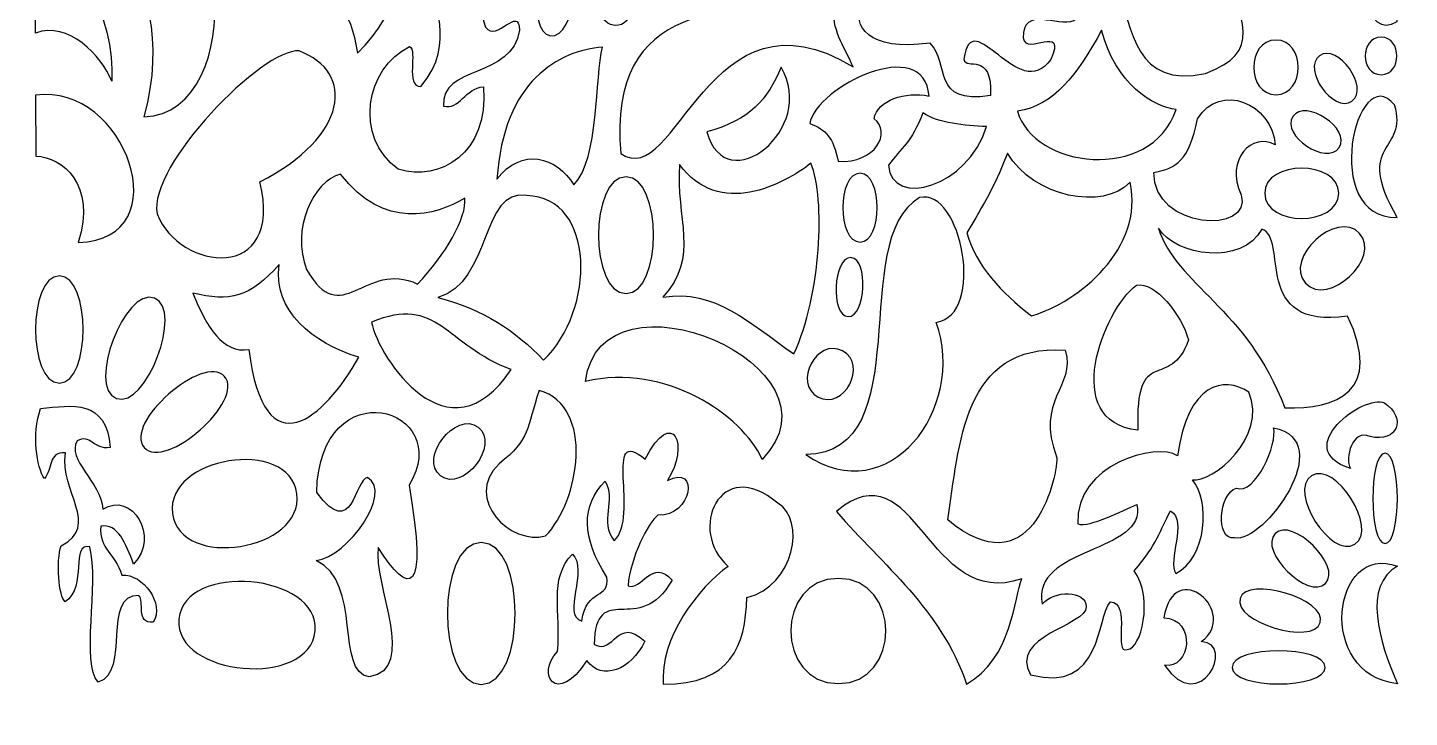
# Model space of a CAD drawing. Header units: centimetres. Extents: x -86 to 85, y -102 to 102.
# Drawn here: x -83.8 to -2.8, y -101.7 to -61.3 of the extents above; entities that cross this region are included whole.
import ezdxf

# ---------------------------------------------------------------- set-up
doc = ezdxf.new("R2010")
doc.units = ezdxf.units.CM
doc.header["$MEASUREMENT"] = 0
doc.layers.add('layer 1', color=7, linetype='Continuous')

msp = doc.modelspace()

# ---------------------------------------------------------------- linework, layer by layer
at = {"layer": 'layer 1', "color": 242}
for points, knots in [([(-67.39343, -49.22771), (-61.43689, -48.87193), (-59.39969, -57.93828), (-64.44982, -62.80217), (-64.44982, -62.80217), (-65.17133, -57.56822), (-69.32612, -58.06402), (-69.84601, -60.43719), (-69.84601, -60.43719), (-72.42728, -57.32099), (-70.89154, -49.68395), (-67.39343, -49.22771)], [0, 0, 0, 0, 0.25, 0.25, 0.25, 0.25, 0.5, 0.5, 0.5, 0.5, 1, 1, 1, 1]), ([(-78.4555, -56.85759), (-71.83868, -50.82396), (-70.68587, -66.41723), (-76.98064, -66.53057), (-76.98064, -66.53057), (-75.74524, -62.06033), (-76.89049, -58.43245), (-78.4555, -56.85759)], [0, 0, 0, 0, 0.33333333, 0.33333333, 0.33333333, 0.33333333, 1, 1, 1, 1]), ([(-3.47839, -53.22614), (-3.47839, -53.22614), (-3.47138, -60.94218), (-3.47138, -60.94218), (-3.47138, -60.94218), (-5.40823, -62.17009), (-5.91298, -57.92771), (-4.3563, -57.06474), (-4.3563, -57.06474), (-7.73731, -57.93322), (-7.15525, -50.58443), (-3.47839, -53.22614)], [0, 0, 0, 0, 0.25, 0.25, 0.25, 0.25, 0.5, 0.5, 0.5, 0.5, 1, 1, 1, 1]), ([(-48.01902, -57.59261), (-45.465, -51.9773), (-53.3391, -54.36709), (-49.29049, -58.16132), (-49.29049, -58.16132), (-52.55661, -58.57338), (-48.8154, -64.13479), (-47.93897, -59.06896), (-47.93897, -59.06896), (-44.73044, -62.35181), (-43.05966, -53.3531), (-48.01902, -57.59261)], [0, 0, 0, 0, 0.25, 0.25, 0.25, 0.25, 0.5, 0.5, 0.5, 0.5, 1, 1, 1, 1]), ([(-56.19044, -56.94773), (-57.09703, -55.94318), (-56.08782, -54.59446), (-55.8597, -54.21031), (-55.8597, -54.21031), (-58.06062, -53.91023), (-58.17485, -57.96566), (-57.99606, -59.25876), (-57.99606, -59.25876), (-58.73243, -60.81896), (-58.86295, -58.04227), (-59.85355, -58.32665), (-59.85355, -58.32665), (-60.31551, -59.8452), (-58.50475, -62.10415), (-60.73556, -64.76665), (-60.73556, -64.76665), (-61.68033, -64.77593), (-60.90437, -62.626), (-61.39627, -62.41668), (-61.39627, -62.41668), (-63.9735, -63.65277), (-64.69856, -67.7199), (-62.05936, -69.60799), (-62.05936, -69.60799), (-59.63645, -70.34846), (-56.74007, -68.71124), (-57.06294, -64.76841), (-57.06294, -64.76841), (-58.14825, -64.8594), (-58.46107, -66.15402), (-59.40727, -65.90832), (-59.40727, -65.90832), (-59.60536, -63.49038), (-55.36422, -64.32457), (-54.94817, -61.45163), (-54.94817, -61.45163), (-55.00582, -59.94604), (-56.26749, -62.21348), (-56.95045, -61.28609), (-56.95045, -61.28609), (-57.8174, -59.15681), (-54.805, -59.34867), (-54.49738, -57.00278), (-54.49738, -57.00278), (-54.23769, -55.59402), (-55.64855, -54.04894), (-56.19044, -56.94773)], [0, 0, 0, 0, 0.07692308, 0.07692308, 0.07692308, 0.07692308, 0.15384615, 0.15384615, 0.15384615, 0.15384615, 0.23076923, 0.23076923, 0.23076923, 0.23076923, 0.30769231, 0.30769231, 0.30769231, 0.30769231, 0.38461538, 0.38461538, 0.38461538, 0.38461538, 0.46153846, 0.46153846, 0.46153846, 0.46153846, 0.53846154, 0.53846154, 0.53846154, 0.53846154, 0.61538462, 0.61538462, 0.61538462, 0.61538462, 0.69230769, 0.69230769, 0.69230769, 0.69230769, 0.76923077, 0.76923077, 0.76923077, 0.76923077, 0.84615385, 0.84615385, 0.84615385, 0.84615385, 1, 1, 1, 1]), ([(-83.33584, -55.54391), (-83.33584, -55.54391), (-83.33145, -61.63149), (-83.33145, -61.63149), (-83.33145, -61.63149), (-81.41808, -60.89749), (-79.46086, -62.96944), (-78.86481, -64.4401), (-78.86481, -64.4401), (-78.61915, -60.8411), (-81.22313, -55.78958), (-83.33584, -55.54391)], [0, 0, 0, 0, 0.25, 0.25, 0.25, 0.25, 0.5, 0.5, 0.5, 0.5, 1, 1, 1, 1]), ([(-30.16697, -60.06465), (-34.48018, -55.88066), (-38.22245, -63.26427), (-30.87453, -62.21056), (-30.87453, -62.21056), (-29.66359, -63.4429), (-30.83084, -65.82896), (-27.32598, -65.29099), (-27.32598, -65.29099), (-27.21339, -62.64421), (-28.78458, -63.85328), (-28.88485, -63.15612), (-28.88485, -63.15612), (-28.4271, -59.78709), (-25.65911, -65.86719), (-23.79996, -63.17008), (-23.79996, -63.17008), (-22.83633, -61.03114), (-25.25781, -63.00433), (-25.40807, -61.91297), (-25.40807, -61.91297), (-25.45478, -59.98317), (-23.40151, -61.31658), (-22.44766, -60.91056), (-22.44766, -60.91056), (-21.81701, -60.44197), (-20.72426, -59.33385), (-21.50728, -58.51685), (-21.50728, -58.51685), (-22.90288, -60.07418), (-23.5519, -58.8397), (-24.76213, -59.40005), (-24.76213, -59.40005), (-24.71427, -58.39661), (-23.72917, -57.29183), (-24.97274, -56.90997), (-24.97274, -56.90997), (-26.2542, -56.81547), (-27.15674, -58.13263), (-27.01091, -60.19525), (-27.01091, -60.19525), (-27.69094, -60.70271), (-28.61241, -60.46403), (-28.71575, -59.94013), (-28.71575, -59.94013), (-28.34621, -59.5886), (-26.69057, -58.04257), (-27.8298, -56.31135), (-27.8298, -56.31135), (-28.49067, -57.85453), (-30.48354, -56.74397), (-30.16697, -60.06465)], [0, 0, 0, 0, 0.07142857, 0.07142857, 0.07142857, 0.07142857, 0.14285714, 0.14285714, 0.14285714, 0.14285714, 0.21428571, 0.21428571, 0.21428571, 0.21428571, 0.28571429, 0.28571429, 0.28571429, 0.28571429, 0.35714286, 0.35714286, 0.35714286, 0.35714286, 0.42857143, 0.42857143, 0.42857143, 0.42857143, 0.5, 0.5, 0.5, 0.5, 0.57142857, 0.57142857, 0.57142857, 0.57142857, 0.64285714, 0.64285714, 0.64285714, 0.64285714, 0.71428571, 0.71428571, 0.71428571, 0.71428571, 0.78571429, 0.78571429, 0.78571429, 0.78571429, 0.85714286, 0.85714286, 0.85714286, 0.85714286, 1, 1, 1, 1]), ([(-52.42691, -56.71987), (-50.97498, -56.92352), (-51.68593, -61.99233), (-53.13789, -61.78872), (-53.13789, -61.78872), (-54.58979, -61.58512), (-53.87884, -56.51615), (-52.42691, -56.71987)], [0, 0, 0, 0, 0.33333333, 0.33333333, 0.33333333, 0.33333333, 1, 1, 1, 1]), ([(-14.05458, -56.88845), (-12.37844, -61.08698), (-11.38605, -62.73588), (-14.71823, -63.98839), (-14.71823, -63.98839), (-18.84373, -64.91732), (-19.07887, -61.30887), (-19.81682, -58.98362), (-19.81682, -58.98362), (-17.62561, -60.92145), (-15.28224, -60.3323), (-14.05458, -56.88845)], [0, 0, 0, 0, 0.25, 0.25, 0.25, 0.25, 0.5, 0.5, 0.5, 0.5, 1, 1, 1, 1]), ([(-36.49056, -60.07877), (-36.68017, -61.40845), (-35.94165, -62.33683), (-35.38684, -63.6033), (-35.38684, -63.6033), (-43.86857, -58.41288), (-45.77169, -71.00253), (-49.00813, -68.67558), (-49.00813, -68.67558), (-49.82702, -59.69022), (-42.6166, -60.05473), (-36.49056, -60.07877)], [0, 0, 0, 0, 0.25, 0.25, 0.25, 0.25, 0.5, 0.5, 0.5, 0.5, 1, 1, 1, 1]), ([(-20.81651, -61.45834), (-20.00242, -64.59792), (-17.79052, -65.97707), (-16.43612, -66.09746), (-16.43612, -66.09746), (-17.93966, -70.47404), (-24.84812, -69.50495), (-25.74409, -66.20588), (-25.74409, -66.20588), (-23.63101, -65.8959), (-22.2446, -64.08516), (-20.81651, -61.45834)], [0, 0, 0, 0, 0.25, 0.25, 0.25, 0.25, 0.5, 0.5, 0.5, 0.5, 1, 1, 1, 1]), ([(-37.92935, -66.92625), (-37.54849, -64.77482), (-31.20904, -61.66057), (-30.93346, -65.31922), (-30.93346, -65.31922), (-32.33167, -65.04032), (-33.95569, -65.54374), (-34.16161, -66.65224), (-34.16161, -66.65224), (-33.09226, -67.40821), (-34.08982, -69.3085), (-36.2647, -69.13524), (-36.2647, -69.13524), (-36.55227, -67.7451), (-36.96452, -67.29318), (-37.92935, -66.92625)], [0, 0, 0, 0, 0.2, 0.2, 0.2, 0.2, 0.4, 0.4, 0.4, 0.4, 0.6, 0.6, 0.6, 0.6, 1, 1, 1, 1]), ([(-10.58855, -62.03634), (-8.85258, -62.03634), (-8.8526, -65.23742), (-10.58855, -65.23742), (-10.58855, -65.23742), (-12.32448, -65.23742), (-12.32449, -62.03634), (-10.58855, -62.03634)], [0, 0, 0, 0, 0.33333333, 0.33333333, 0.33333333, 0.33333333, 1, 1, 1, 1]), ([(-8.02907, -62.95751), (-6.95885, -62.19352), (-5.06413, -64.84779), (-6.13427, -65.61177), (-6.13427, -65.61177), (-7.20447, -66.37575), (-9.09924, -63.72151), (-8.02907, -62.95751)], [0, 0, 0, 0, 0.33333333, 0.33333333, 0.33333333, 0.33333333, 1, 1, 1, 1]), ([(-4.42455, -61.86718), (-3.18723, -61.86718), (-3.18725, -64.06897), (-4.42455, -64.06897), (-4.42455, -64.06897), (-5.66187, -64.06897), (-5.66189, -61.86718), (-4.42455, -61.86718)], [0, 0, 0, 0, 0.33333333, 0.33333333, 0.33333333, 0.33333333, 1, 1, 1, 1]), ([(-67.88317, -62.67507), (-64.55974, -63.90593), (-64.97589, -67.68841), (-70.17242, -70.34442), (-70.17242, -70.34442), (-68.74679, -76.31729), (-74.8916, -75.5878), (-76.20473, -72.21731), (-76.20473, -72.21731), (-76.75395, -69.38341), (-69.97254, -62.48972), (-67.88317, -62.67507)], [0, 0, 0, 0, 0.25, 0.25, 0.25, 0.25, 0.5, 0.5, 0.5, 0.5, 1, 1, 1, 1]), ([(-50.07878, -62.44469), (-50.54463, -64.1976), (-50.26135, -68.99978), (-51.76635, -70.52453), (-51.76635, -70.52453), (-52.77267, -68.87739), (-54.81788, -68.2758), (-56.27603, -70.19123), (-56.27603, -70.19123), (-55.89011, -64.39026), (-52.62731, -62.66085), (-50.07878, -62.44469)], [0, 0, 0, 0, 0.25, 0.25, 0.25, 0.25, 0.5, 0.5, 0.5, 0.5, 1, 1, 1, 1]), ([(-3.4781, -72.4286), (-8.03999, -72.55033), (-5.88917, -63.08404), (-3.63288, -65.83614), (-3.63288, -65.83614), (-2.76547, -68.63072), (-6.08285, -67.93545), (-3.4781, -72.4286)], [0, 0, 0, 0, 0.33333333, 0.33333333, 0.33333333, 0.33333333, 1, 1, 1, 1]), ([(-39.6156, -63.63371), (-37.44616, -67.23867), (-42.86212, -71.49512), (-43.95926, -67.41603), (-43.95926, -67.41603), (-41.42667, -66.72194), (-40.40845, -65.53457), (-39.6156, -63.63371)], [0, 0, 0, 0, 0.33333333, 0.33333333, 0.33333333, 0.33333333, 1, 1, 1, 1]), ([(-83.32939, -65.26384), (-78.05028, -64.52995), (-74.79181, -73.74596), (-80.82972, -73.89563), (-80.82972, -73.89563), (-79.7621, -70.48841), (-81.75736, -68.91551), (-83.31688, -68.83147), (-83.31688, -68.83147), (-83.31688, -68.83147), (-83.32939, -65.26384), (-83.32939, -65.26384)], [0, 0, 0, 0, 0.25, 0.25, 0.25, 0.25, 0.5, 0.5, 0.5, 0.5, 1, 1, 1, 1]), ([(-17.74158, -69.79654), (-17.80912, -73.1731), (-11.90001, -73.42824), (-12.63184, -71.10645), (-12.63184, -71.10645), (-13.60403, -69.03292), (-11.95249, -67.38505), (-10.63389, -68.18298), (-10.63389, -68.18298), (-10.82665, -65.73781), (-13.87008, -64.48968), (-15.18719, -66.64636), (-15.18719, -66.64636), (-15.71236, -69.17001), (-16.40426, -69.50491), (-17.74158, -69.79654)], [0, 0, 0, 0, 0.2, 0.2, 0.2, 0.2, 0.4, 0.4, 0.4, 0.4, 0.6, 0.6, 0.6, 0.6, 1, 1, 1, 1]), ([(-9.60051, -66.52518), (-8.87276, -65.42998), (-6.1566, -67.23478), (-6.88418, -68.32999), (-6.88418, -68.32999), (-7.61193, -69.42517), (-10.32811, -67.62039), (-9.60051, -66.52518)], [0, 0, 0, 0, 0.33333333, 0.33333333, 0.33333333, 0.33333333, 1, 1, 1, 1]), ([(-31.2927, -66.29619), (-30.34435, -66.94341), (-28.87931, -67.02697), (-27.55518, -67.11051), (-27.55518, -67.11051), (-28.65342, -70.65038), (-33.09651, -71.91241), (-33.31324, -69.37677), (-33.31324, -69.37677), (-32.56969, -68.32533), (-31.95209, -68.07266), (-31.2927, -66.29619)], [0, 0, 0, 0, 0.25, 0.25, 0.25, 0.25, 0.5, 0.5, 0.5, 0.5, 1, 1, 1, 1]), ([(-26.33464, -68.66012), (-24.78781, -71.26097), (-20.72062, -72.05279), (-19.14271, -70.36396), (-19.14271, -70.36396), (-18.30411, -74.22951), (-22.14033, -77.38387), (-24.92103, -78.20345), (-24.92103, -78.20345), (-26.7355, -76.77853), (-28.12267, -75.34676), (-28.72259, -73.33737), (-28.72259, -73.33737), (-27.75099, -71.74097), (-26.90492, -70.21023), (-26.33464, -68.66012)], [0, 0, 0, 0, 0.2, 0.2, 0.2, 0.2, 0.4, 0.4, 0.4, 0.4, 0.6, 0.6, 0.6, 0.6, 1, 1, 1, 1]), ([(-45.56654, -69.32449), (-43.24991, -72.51306), (-39.43844, -70.49178), (-37.86432, -69.25717), (-37.86432, -69.25717), (-36.99927, -71.35114), (-37.26252, -76.97527), (-38.86058, -80.42698), (-38.86058, -80.42698), (-41.53351, -78.5896), (-43.44037, -76.62422), (-46.55225, -77.09721), (-46.55225, -77.09721), (-44.34121, -74.76314), (-45.82547, -72.46511), (-45.56654, -69.32449)], [0, 0, 0, 0, 0.2, 0.2, 0.2, 0.2, 0.4, 0.4, 0.4, 0.4, 0.6, 0.6, 0.6, 0.6, 1, 1, 1, 1]), ([(-6.90935, -71.01587), (-6.90935, -72.97894), (-11.24269, -72.97897), (-11.24269, -71.01587), (-11.24269, -71.01587), (-11.24269, -69.05276), (-6.90935, -69.05279), (-6.90935, -71.01587)], [0, 0, 0, 0, 0.33333333, 0.33333333, 0.33333333, 0.33333333, 1, 1, 1, 1]), ([(-65.4507, -69.89921), (-62.91164, -73.17447), (-59.86165, -72.34411), (-58.16746, -71.29666), (-58.16746, -71.29666), (-58.01428, -72.42484), (-59.30509, -74.63042), (-60.93029, -76.33358), (-60.93029, -76.33358), (-64.02046, -74.8718), (-65.39217, -79.1109), (-67.43474, -75.47279), (-67.43474, -75.47279), (-68.38578, -73.14183), (-67.01614, -70.26389), (-65.4507, -69.89921)], [0, 0, 0, 0, 0.2, 0.2, 0.2, 0.2, 0.4, 0.4, 0.4, 0.4, 0.6, 0.6, 0.6, 0.6, 1, 1, 1, 1]), ([(-48.70541, -70.04655), (-46.5537, -70.04655), (-46.55372, -76.89338), (-48.70541, -76.89338), (-48.70541, -76.89338), (-50.8571, -76.89338), (-50.85712, -70.04655), (-48.70541, -70.04655)], [0, 0, 0, 0, 0.33333333, 0.33333333, 0.33333333, 0.33333333, 1, 1, 1, 1]), ([(-34.98097, -69.84488), (-33.6359, -69.84488), (-33.6359, -73.87125), (-34.98097, -73.87125), (-34.98097, -73.87125), (-36.32604, -73.87125), (-36.32604, -69.84488), (-34.98097, -69.84488)], [0, 0, 0, 0, 0.33333333, 0.33333333, 0.33333333, 0.33333333, 1, 1, 1, 1]), ([(-54.54244, -71.15118), (-50.45534, -71.25156), (-50.4852, -77.89782), (-53.54271, -80.79408), (-53.54271, -80.79408), (-55.2394, -79.01942), (-57.02321, -77.85258), (-59.74505, -77.12247), (-59.74505, -77.12247), (-56.58454, -76.22782), (-57.23625, -70.67902), (-54.54244, -71.15118)], [0, 0, 0, 0, 0.25, 0.25, 0.25, 0.25, 0.5, 0.5, 0.5, 0.5, 1, 1, 1, 1]), ([(-31.49328, -71.26956), (-29.02931, -70.66624), (-27.5913, -78.13863), (-30.51342, -78.57837), (-30.51342, -78.57837), (-28.70958, -83.62455), (-33.30222, -89.66186), (-38.1655, -86.32624), (-38.1655, -86.32624), (-31.47471, -86.18644), (-35.77895, -73.76744), (-31.49328, -71.26956)], [0, 0, 0, 0, 0.25, 0.25, 0.25, 0.25, 0.5, 0.5, 0.5, 0.5, 1, 1, 1, 1]), ([(-5.6854, -73.36347), (-4.36299, -74.79748), (-7.52847, -77.7166), (-8.85093, -76.28261), (-8.85093, -76.28261), (-10.17331, -74.84857), (-7.00785, -71.92947), (-5.6854, -73.36347)], [0, 0, 0, 0, 0.33333333, 0.33333333, 0.33333333, 0.33333333, 1, 1, 1, 1]), ([(-17.47852, -73.06338), (-16.44404, -74.71999), (-12.59127, -75.2563), (-11.42004, -73.11823), (-11.42004, -73.11823), (-9.79665, -73.57253), (-12.09382, -79.05365), (-6.3872, -78.21231), (-6.3872, -78.21231), (-4.29184, -82.65489), (-7.01753, -83.66508), (-10.07255, -83.5892), (-10.07255, -83.5892), (-12.32613, -77.67679), (-16.41941, -76.40318), (-17.47852, -73.06338)], [0, 0, 0, 0, 0.2, 0.2, 0.2, 0.2, 0.4, 0.4, 0.4, 0.4, 0.6, 0.6, 0.6, 0.6, 1, 1, 1, 1]), ([(-69.05215, -75.18696), (-69.41807, -77.91705), (-67.04622, -79.81492), (-64.38056, -80.62005), (-64.38056, -80.62005), (-66.38922, -84.22035), (-69.92085, -87.32624), (-70.8251, -80.16935), (-70.8251, -80.16935), (-72.3432, -80.41279), (-73.28522, -78.8942), (-74.10926, -76.868), (-74.10926, -76.868), (-71.95704, -77.38892), (-70.74018, -77.13313), (-69.05215, -75.18696)], [0, 0, 0, 0, 0.2, 0.2, 0.2, 0.2, 0.4, 0.4, 0.4, 0.4, 0.6, 0.6, 0.6, 0.6, 1, 1, 1, 1]), ([(-51.08566, -82.03948), (-46.37717, -80.94924), (-41.88988, -84.00567), (-40.72606, -86.60667), (-40.72606, -86.60667), (-35.38865, -81.1561), (-50.15756, -74.90186), (-51.08566, -82.03948)], [0, 0, 0, 0, 0.33333333, 0.33333333, 0.33333333, 0.33333333, 1, 1, 1, 1]), ([(-35.51436, -74.78638), (-34.46932, -74.83569), (-34.63242, -78.28987), (-35.67742, -78.24058), (-35.67742, -78.24058), (-36.72249, -78.19117), (-36.55937, -74.73702), (-35.51436, -74.78638)], [0, 0, 0, 0, 0.33333333, 0.33333333, 0.33333333, 0.33333333, 1, 1, 1, 1]), ([(-81.93829, -75.85767), (-80.07869, -75.85767), (-80.0787, -82.14125), (-81.93829, -82.14125), (-81.93829, -82.14125), (-83.79786, -82.14125), (-83.79786, -75.85767), (-81.93829, -75.85767)], [0, 0, 0, 0, 0.33333333, 0.33333333, 0.33333333, 0.33333333, 1, 1, 1, 1]), ([(-18.68225, -84.89335), (-18.88744, -79.78575), (-16.78409, -82.67661), (-15.71559, -79.61211), (-15.71559, -79.61211), (-16.13813, -78.14199), (-17.65388, -76.16278), (-18.77622, -76.40415), (-18.77622, -76.40415), (-20.69424, -77.82217), (-23.28279, -84.40448), (-18.68225, -84.89335)], [0, 0, 0, 0, 0.25, 0.25, 0.25, 0.25, 0.5, 0.5, 0.5, 0.5, 1, 1, 1, 1]), ([(-76.36623, -77.15588), (-74.62737, -77.81502), (-76.85472, -83.69065), (-78.5935, -83.03145), (-78.5935, -83.03145), (-80.33236, -82.37231), (-78.10507, -76.49672), (-76.36623, -77.15588)], [0, 0, 0, 0, 0.33333333, 0.33333333, 0.33333333, 0.33333333, 1, 1, 1, 1]), ([(-55.43869, -81.35011), (-59.11098, -86.82827), (-63.19192, -80.71381), (-63.63469, -78.57305), (-63.63469, -78.57305), (-59.71616, -76.93859), (-59.31663, -79.91548), (-55.43869, -81.35011)], [0, 0, 0, 0, 0.33333333, 0.33333333, 0.33333333, 0.33333333, 1, 1, 1, 1]), ([(-36.00293, -80.25227), (-34.49447, -81.05318), (-35.92937, -83.75583), (-37.43786, -82.95495), (-37.43786, -82.95495), (-38.94633, -82.15406), (-37.51143, -79.45139), (-36.00293, -80.25227)], [0, 0, 0, 0, 0.33333333, 0.33333333, 0.33333333, 0.33333333, 1, 1, 1, 1]), ([(-29.83901, -90.14802), (-25.00945, -94.19498), (-23.45759, -87.97909), (-23.43892, -86.50789), (-23.43892, -86.50789), (-24.75816, -83.08381), (-22.3141, -82.40205), (-22.94274, -80.21806), (-22.94274, -80.21806), (-28.96339, -79.75406), (-29.16493, -85.86611), (-29.83901, -90.14802)], [0, 0, 0, 0, 0.25, 0.25, 0.25, 0.25, 0.5, 0.5, 0.5, 0.5, 1, 1, 1, 1]), ([(-72.24839, -81.75319), (-71.0185, -83.14806), (-75.73172, -87.30375), (-76.96145, -85.90899), (-76.96145, -85.90899), (-78.19134, -84.51412), (-73.47821, -80.35842), (-72.24839, -81.75319)], [0, 0, 0, 0, 0.33333333, 0.33333333, 0.33333333, 0.33333333, 1, 1, 1, 1]), ([(-61.43239, -88.12728), (-58.65009, -83.57112), (-66.69687, -81.23187), (-66.84503, -88.54157), (-66.84503, -88.54157), (-64.72108, -91.45147), (-64.64411, -87.74831), (-63.86115, -87.67435), (-63.86115, -87.67435), (-62.34149, -88.53468), (-65.03059, -92.3194), (-66.87492, -92.53889), (-66.87492, -92.53889), (-64.14266, -93.78707), (-65.78157, -99.10912), (-63.76124, -99.35209), (-63.76124, -99.35209), (-60.90753, -98.92504), (-63.54334, -93.89265), (-63.24259, -91.77954), (-63.24259, -91.77954), (-61.43426, -94.60806), (-60.28653, -94.6989), (-61.43239, -88.12728)], [0, 0, 0, 0, 0.14285714, 0.14285714, 0.14285714, 0.14285714, 0.28571429, 0.28571429, 0.28571429, 0.28571429, 0.42857143, 0.42857143, 0.42857143, 0.42857143, 0.57142857, 0.57142857, 0.57142857, 0.57142857, 0.71428571, 0.71428571, 0.71428571, 0.71428571, 1, 1, 1, 1]), ([(-24.98097, -99.2401), (-26.28973, -96.93945), (-21.67895, -96.36059), (-21.71718, -95.24048), (-21.71718, -95.24048), (-21.73862, -94.26015), (-23.60122, -94.25573), (-24.29191, -95.08742), (-24.29191, -95.08742), (-24.97539, -91.74597), (-18.10268, -92.09663), (-18.75136, -89.25083), (-18.75136, -89.25083), (-19.55918, -89.60697), (-21.53263, -90.61116), (-22.20339, -90.39335), (-22.20339, -90.39335), (-22.38337, -86.87688), (-17.5733, -85.59461), (-16.35978, -86.3949), (-16.35978, -86.3949), (-15.75662, -82.1023), (-13.6435, -81.70979), (-12.18304, -82.66155), (-12.18304, -82.66155), (-11.04447, -85.34163), (-14.33669, -88.0029), (-15.48534, -87.79751), (-15.48534, -87.79751), (-14.45124, -89.03258), (-14.61494, -92.34624), (-16.47016, -93.30346), (-16.47016, -93.30346), (-16.97024, -92.55281), (-15.75944, -90.22208), (-16.76779, -89.62687), (-16.76779, -89.62687), (-17.4014, -90.80831), (-17.55699, -91.56773), (-18.89648, -93.13731), (-18.89648, -93.13731), (-17.751, -94.75344), (-18.49375, -97.7437), (-19.30664, -97.74015), (-19.30664, -97.74015), (-20.15759, -98.1099), (-19.06138, -94.96366), (-20.29632, -94.95995), (-20.29632, -94.95995), (-21.1553, -95.87263), (-20.71644, -100.31544), (-24.98097, -99.2401)], [0, 0, 0, 0, 0.07142857, 0.07142857, 0.07142857, 0.07142857, 0.14285714, 0.14285714, 0.14285714, 0.14285714, 0.21428571, 0.21428571, 0.21428571, 0.21428571, 0.28571429, 0.28571429, 0.28571429, 0.28571429, 0.35714286, 0.35714286, 0.35714286, 0.35714286, 0.42857143, 0.42857143, 0.42857143, 0.42857143, 0.5, 0.5, 0.5, 0.5, 0.57142857, 0.57142857, 0.57142857, 0.57142857, 0.64285714, 0.64285714, 0.64285714, 0.64285714, 0.71428571, 0.71428571, 0.71428571, 0.71428571, 0.78571429, 0.78571429, 0.78571429, 0.78571429, 0.85714286, 0.85714286, 0.85714286, 0.85714286, 1, 1, 1, 1]), ([(-53.79982, -82.56581), (-50.51213, -83.51645), (-51.43423, -89.05916), (-53.42006, -91.08929), (-53.42006, -91.08929), (-55.4547, -91.6763), (-58.27906, -88.93293), (-56.1446, -86.86622), (-56.1446, -86.86622), (-54.29918, -85.39906), (-54.55126, -84.81255), (-53.79982, -82.56581)], [0, 0, 0, 0, 0.25, 0.25, 0.25, 0.25, 0.5, 0.5, 0.5, 0.5, 1, 1, 1, 1]), ([(-83.04103, -83.63551), (-83.55855, -85.14058), (-83.27895, -87.09173), (-82.81211, -87.71986), (-82.81211, -87.71986), (-82.33447, -87.23299), (-82.60835, -86.12674), (-81.5731, -86.23051), (-81.5731, -86.23051), (-81.93868, -88.4817), (-79.50505, -90.48304), (-81.82914, -91.66769), (-81.82914, -91.66769), (-82.13735, -92.56095), (-81.99242, -94.65164), (-81.59053, -94.9535), (-81.59053, -94.9535), (-80.29467, -94.08056), (-81.29236, -91.45109), (-80.15719, -91.73463), (-80.15719, -91.73463), (-79.56541, -93.89954), (-80.70264, -98.59534), (-79.65982, -99.6577), (-79.65982, -99.6577), (-77.71791, -99.05363), (-79.51352, -94.52412), (-77.27929, -94.58823), (-77.27929, -94.58823), (-76.90829, -94.89271), (-77.48368, -96.2783), (-76.43044, -96.13723), (-76.43044, -96.13723), (-75.7552, -95.06834), (-77.03076, -93.31243), (-78.26685, -93.3888), (-78.26685, -93.3888), (-78.66971, -92.07804), (-79.61515, -91.91509), (-79.5067, -90.52086), (-79.5067, -90.52086), (-78.50256, -90.34504), (-78.04044, -91.54272), (-77.5817, -92.74499), (-77.5817, -92.74499), (-76.02757, -91.14706), (-77.67304, -88.44421), (-79.39732, -89.51865), (-79.39732, -89.51865), (-79.48568, -87.93677), (-81.55516, -86.59314), (-80.88766, -85.52487), (-80.88766, -85.52487), (-80.14982, -85.06934), (-79.93371, -86.07466), (-78.95587, -85.91131), (-78.95587, -85.91131), (-79.18761, -83.03634), (-81.1857, -83.4346), (-83.04103, -83.63551)], [0, 0, 0, 0, 0.0625, 0.0625, 0.0625, 0.0625, 0.125, 0.125, 0.125, 0.125, 0.1875, 0.1875, 0.1875, 0.1875, 0.25, 0.25, 0.25, 0.25, 0.3125, 0.3125, 0.3125, 0.3125, 0.375, 0.375, 0.375, 0.375, 0.4375, 0.4375, 0.4375, 0.4375, 0.5, 0.5, 0.5, 0.5, 0.5625, 0.5625, 0.5625, 0.5625, 0.625, 0.625, 0.625, 0.625, 0.6875, 0.6875, 0.6875, 0.6875, 0.75, 0.75, 0.75, 0.75, 0.8125, 0.8125, 0.8125, 0.8125, 0.875, 0.875, 0.875, 0.875, 1, 1, 1, 1]), ([(-51.00844, -98.39614), (-50.12118, -99.63398), (-48.39849, -98.9225), (-47.60868, -97.26422), (-47.60868, -97.26422), (-49.24775, -95.74161), (-49.37321, -98.09244), (-50.57771, -97.4567), (-50.57771, -97.4567), (-50.46824, -93.58128), (-47.93911, -97.11391), (-46.00762, -93.68618), (-46.00762, -93.68618), (-47.14905, -92.3436), (-47.83137, -94.36099), (-48.58672, -94.00971), (-48.58672, -94.00971), (-48.44777, -92.34398), (-47.40587, -90.30735), (-46.83365, -89.87346), (-46.83365, -89.87346), (-44.83814, -90.01354), (-44.3564, -86.83143), (-46.281, -87.84468), (-46.281, -87.84468), (-44.93305, -85.81884), (-45.96547, -83.422), (-47.58349, -86.59851), (-47.58349, -86.59851), (-50.09736, -84.51395), (-47.87763, -89.95568), (-49.39797, -91.37704), (-49.39797, -91.37704), (-50.29057, -90.26229), (-49.28608, -88.96244), (-49.92419, -87.89395), (-49.92419, -87.89395), (-51.354, -89.29811), (-51.30138, -91.19645), (-49.83468, -93.50576), (-49.83468, -93.50576), (-49.62498, -94.82597), (-51.00804, -94.09115), (-51.30514, -96.07966), (-51.30514, -96.07966), (-52.51536, -95.77339), (-50.86896, -93.06151), (-51.85368, -92.15384), (-51.85368, -92.15384), (-53.27042, -93.65731), (-52.48826, -95.53361), (-52.72105, -97.86705), (-52.72105, -97.86705), (-54.03732, -99.20678), (-52.74817, -101.11112), (-51.00844, -98.39614)], [0, 0, 0, 0, 0.06666667, 0.06666667, 0.06666667, 0.06666667, 0.13333333, 0.13333333, 0.13333333, 0.13333333, 0.2, 0.2, 0.2, 0.2, 0.26666667, 0.26666667, 0.26666667, 0.26666667, 0.33333333, 0.33333333, 0.33333333, 0.33333333, 0.4, 0.4, 0.4, 0.4, 0.46666667, 0.46666667, 0.46666667, 0.46666667, 0.53333333, 0.53333333, 0.53333333, 0.53333333, 0.6, 0.6, 0.6, 0.6, 0.66666667, 0.66666667, 0.66666667, 0.66666667, 0.73333333, 0.73333333, 0.73333333, 0.73333333, 0.8, 0.8, 0.8, 0.8, 0.86666667, 0.86666667, 0.86666667, 0.86666667, 1, 1, 1, 1]), ([(-5.07339, -85.26295), (-3.46861, -85.66962), (-2.89316, -84.18039), (-4.22748, -83.30282), (-4.22748, -83.30282), (-5.39164, -82.73421), (-9.79342, -85.96002), (-6.22267, -87.15163), (-6.22267, -87.15163), (-6.54681, -86.5292), (-6.12626, -84.80804), (-5.07339, -85.26295)], [0, 0, 0, 0, 0.25, 0.25, 0.25, 0.25, 0.5, 0.5, 0.5, 0.5, 1, 1, 1, 1]), ([(-57.37226, -84.72481), (-58.6794, -83.71032), (-60.88894, -86.55731), (-59.58183, -87.57181), (-59.58183, -87.57181), (-58.27463, -88.58627), (-56.06516, -85.73923), (-57.37226, -84.72481)], [0, 0, 0, 0, 0.33333333, 0.33333333, 0.33333333, 0.33333333, 1, 1, 1, 1]), ([(-12.90754, -88.29318), (-13.93266, -88.5824), (-14.1818, -91.37208), (-13.00538, -91.20523), (-13.00538, -91.20523), (-11.33932, -91.57178), (-6.88297, -85.51702), (-10.73575, -84.75148), (-10.73575, -84.75148), (-10.46176, -85.66119), (-11.81442, -88.7355), (-12.90754, -88.29318)], [0, 0, 0, 0, 0.25, 0.25, 0.25, 0.25, 0.5, 0.5, 0.5, 0.5, 1, 1, 1, 1]), ([(-68.00973, -88.62512), (-67.56492, -91.95233), (-74.85181, -93.13079), (-75.29991, -89.77897), (-75.29991, -89.77897), (-75.74475, -86.45172), (-68.45782, -85.27329), (-68.00973, -88.62512)], [0, 0, 0, 0, 0.33333333, 0.33333333, 0.33333333, 0.33333333, 1, 1, 1, 1]), ([(-36.36739, -89.65796), (-31.70398, -85.75523), (-31.03703, -95.5456), (-25.48801, -93.60126), (-25.48801, -93.60126), (-25.92509, -94.65244), (-26.07199, -98.29302), (-28.73543, -99.77246), (-28.73543, -99.77246), (-30.23406, -95.38353), (-33.6376, -92.8199), (-36.36739, -89.65796)], [0, 0, 0, 0, 0.25, 0.25, 0.25, 0.25, 0.5, 0.5, 0.5, 0.5, 1, 1, 1, 1]), ([(-46.51818, -99.78525), (-46.76793, -97.13964), (-44.42519, -94.06583), (-42.71111, -92.87532), (-42.71111, -92.87532), (-45.12255, -90.80936), (-43.19788, -86.28848), (-39.79803, -89.18301), (-39.79803, -89.18301), (-38.14552, -90.11871), (-38.81591, -94.02255), (-41.61564, -94.70013), (-41.61564, -94.70013), (-41.70991, -97.57703), (-42.54502, -99.7824), (-46.51818, -99.78525)], [0, 0, 0, 0, 0.2, 0.2, 0.2, 0.2, 0.4, 0.4, 0.4, 0.4, 0.6, 0.6, 0.6, 0.6, 1, 1, 1, 1]), ([(-8.5025, -87.56965), (-7.10378, -86.68457), (-4.56616, -90.69522), (-5.96483, -91.58019), (-5.96483, -91.58019), (-7.36355, -92.46527), (-9.90122, -88.45465), (-8.5025, -87.56965)], [0, 0, 0, 0, 0.33333333, 0.33333333, 0.33333333, 0.33333333, 1, 1, 1, 1]), ([(-4.18695, -86.24942), (-3.2291, -86.24942), (-3.22912, -91.54061), (-4.18695, -91.54061), (-4.18695, -91.54061), (-5.14478, -91.54061), (-5.14479, -86.24942), (-4.18695, -86.24942)], [0, 0, 0, 0, 0.33333333, 0.33333333, 0.33333333, 0.33333333, 1, 1, 1, 1]), ([(-10.63728, -90.95994), (-9.63589, -89.94417), (-6.68008, -92.85827), (-7.68158, -93.87401), (-7.68158, -93.87401), (-8.68299, -94.8898), (-11.63879, -91.9757), (-10.63728, -90.95994)], [0, 0, 0, 0, 0.33333333, 0.33333333, 0.33333333, 0.33333333, 1, 1, 1, 1]), ([(-57.19332, -91.47596), (-54.54436, -91.47596), (-54.54437, -99.79098), (-57.19332, -99.79098), (-57.19332, -99.79098), (-59.84226, -99.79098), (-59.84228, -91.47596), (-57.19332, -91.47596)], [0, 0, 0, 0, 0.33333333, 0.33333333, 0.33333333, 0.33333333, 1, 1, 1, 1]), ([(-3.46344, -92.87422), (-7.26439, -91.41305), (-8.30874, -99.21283), (-3.45848, -99.75427), (-3.45848, -99.75427), (-4.57308, -97.29124), (-5.49153, -93.94663), (-3.46344, -92.87422)], [0, 0, 0, 0, 0.33333333, 0.33333333, 0.33333333, 0.33333333, 1, 1, 1, 1]), ([(-14.96745, -97.28542), (-12.87841, -97.38631), (-15.05752, -101.72378), (-17.13303, -98.66587), (-17.13303, -98.66587), (-15.60837, -98.96055), (-15.21118, -95.93766), (-17.16875, -95.89803), (-17.16875, -95.89803), (-16.55453, -92.21423), (-12.66638, -95.61586), (-14.96745, -97.28542)], [0, 0, 0, 0, 0.25, 0.25, 0.25, 0.25, 0.5, 0.5, 0.5, 0.5, 1, 1, 1, 1]), ([(-66.93698, -96.66375), (-67.23069, -100.03723), (-75.21605, -99.34207), (-74.92237, -95.96854), (-74.92237, -95.96854), (-74.62864, -92.59505), (-66.64328, -93.29023), (-66.93698, -96.66375)], [0, 0, 0, 0, 0.33333333, 0.33333333, 0.33333333, 0.33333333, 1, 1, 1, 1]), ([(-36.25222, -93.58191), (-32.53913, -93.58191), (-32.53914, -99.74542), (-36.25222, -99.74542), (-36.25222, -99.74542), (-39.96531, -99.74542), (-39.96532, -93.58191), (-36.25222, -93.58191)], [0, 0, 0, 0, 0.33333333, 0.33333333, 0.33333333, 0.33333333, 1, 1, 1, 1]), ([(-7.98953, -96.17396), (-8.40044, -97.54155), (-13.10714, -96.12726), (-12.69616, -94.75962), (-12.69616, -94.75962), (-12.28521, -93.39199), (-7.57854, -94.80636), (-7.98953, -96.17396)], [0, 0, 0, 0, 0.33333333, 0.33333333, 0.33333333, 0.33333333, 1, 1, 1, 1]), ([(-7.70714, -98.7959), (-7.70714, -100.08908), (-13.15728, -100.0891), (-13.15728, -98.7959), (-13.15728, -98.7959), (-13.15728, -97.50271), (-7.70714, -97.50272), (-7.70714, -98.7959)], [0, 0, 0, 0, 0.33333333, 0.33333333, 0.33333333, 0.33333333, 1, 1, 1, 1])]:
    msp.add_open_spline(points, degree=3, knots=knots, dxfattribs=at)

doc.saveas('drawing.dxf')
